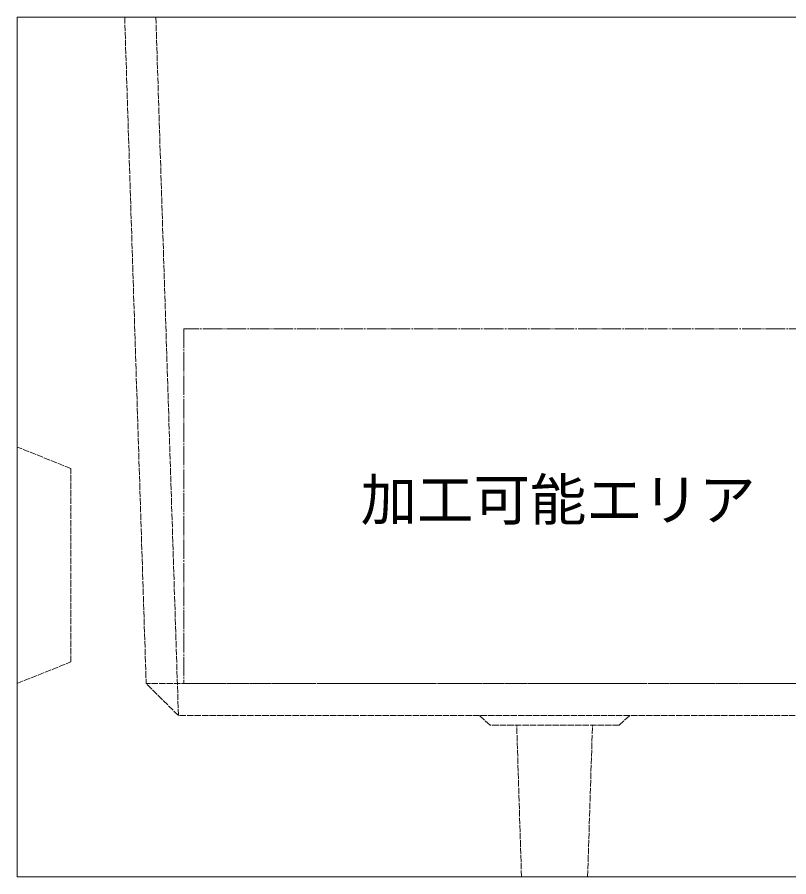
# Model space of a CAD drawing. Units: millimetres, scale not verified. Extents: x -2970 to 2970, y -2100 to 2100.
# Drawn here: x -530 to 188, y -900 to -100 of the extents above; entities that cross this region are included whole.
import ezdxf
from ezdxf.enums import TextEntityAlignment as Align

# ---------------------------------------------------------------- set-up
doc = ezdxf.new("R2010")
doc.units = ezdxf.units.MM
doc.header["$LTSCALE"] = 10
doc.linetypes.add('LONG_DASHED1', pattern=[7, 6, -1])
doc.linetypes.add('LONG_DOUBLE_CHAIN', pattern=[21.8, 18, -1, 0.6, -0.6, 0.6, -1])
doc.layers.add('0-5_D-STR-STR5', color=1, linetype='LONG_DOUBLE_CHAIN', lineweight=9)
doc.layers.add('0-8_D-STR', color=7, linetype='LONG_DASHED1', lineweight=9)
doc.styles.add('ＭＳ ゴシック', font='')
doc.styles.get('ＭＳ ゴシック').set_extended_font_data('MS Gothic')

# ---------------------------------------------------------------- blocks, each defined once
blk = doc.blocks.new('A$C642814E3')
at = {"layer": '0-5_D-STR-STR5'}
for points in [[(3450, -2900), (-3450, -2900), (-3450, -6200)], [(3450, -2900), (3450, -6200), (-3450, -6200)]]:
    blk.add_lwpolyline(points, dxfattribs=at)
at = {"layer": '0-8_D-STR', "linetype": 'Continuous'}
for p, q in [((-5000, 0), (-5000, -8000)), ((-5000, 0), (5000, 0)), ((5000, 0), (5000, -8000)), ((-5000, -8000), (5000, -8000))]:
    blk.add_line(p, q, dxfattribs=at)
at = {"layer": '0-8_D-STR'}
for p, q in [((-4000, 0), (-3800, -6200)), ((-3709.7, 0), (-3500, -6500)), ((3709.7, 0), (3500, -6500)), ((4000, 0), (3800, -6200)), ((-5000, -6200), (-4500, -6000)), ((5000, -6200), (4500, -6000)), ((3800, -6200), (-3800, -6200)), ((3500, -6500), (3800, -6200)), ((-600, -6590), (-700, -6500)), ((600, -6590), (700, -6500)), ((600, -6590), (-600, -6590)), ((-307.5, -8000), (-352.5, -6590)), ((307.5, -8000), (352.5, -6590))]:
    blk.add_line(p, q, dxfattribs=at)
for points in [[(-4500, -6000), (-4500, -4200), (-5000, -4000)], [(4500, -6000), (4500, -4200), (5000, -4000)], [(3500, -6500), (-3500, -6500), (-3800, -6200)]]:
    blk.add_lwpolyline(points, dxfattribs=at)

msp = doc.modelspace()

# ---------------------------------------------------------------- block references
at = {"layer": '0-8_D-STR', "xscale": 0.1, "yscale": 0.1}
msp.add_blockref('A$C642814E3', (-30, -100), dxfattribs=at)

# ---------------------------------------------------------------- texts
at = {"layer": '0-5_D-STR-STR5', "style": 'ＭＳ ゴシック'}
msp.add_text('加工可能エリア', height=38.49, dxfattribs=at).set_placement((-210.48, -579.83), align=Align.BOTTOM_LEFT)

doc.saveas('drawing.dxf')
